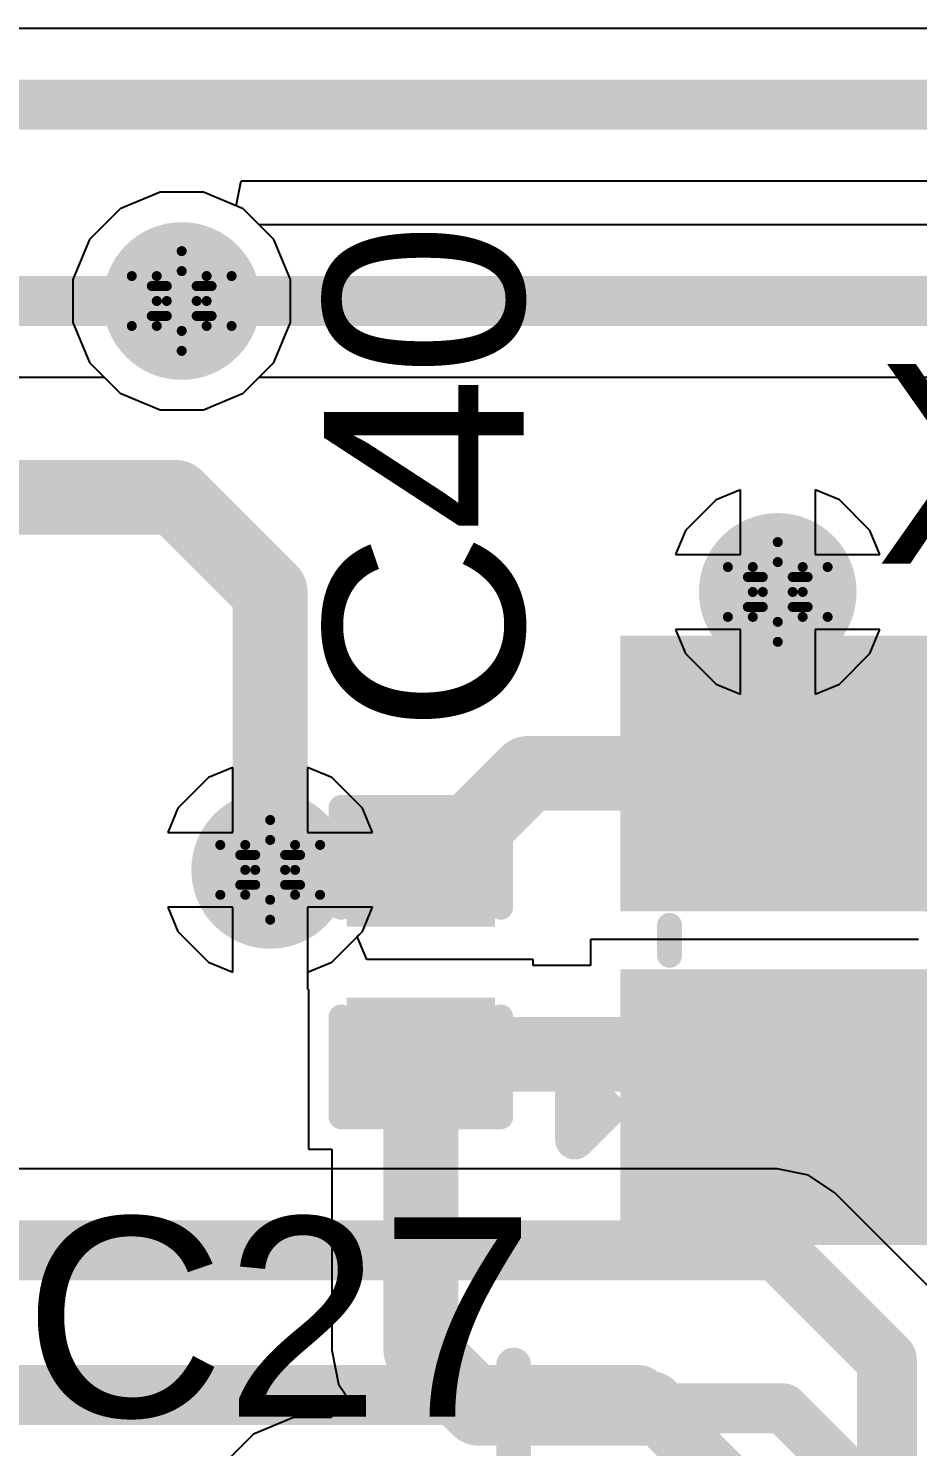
# Model space of a CAD drawing. Header units: inches. Extents: x -18 to 237, y -41 to 211.
# Drawn here: x 14.06 to 18.59, y 60.8 to 68.02 of the extents above; entities that cross this region are included whole.
import ezdxf

# ---------------------------------------------------------------- set-up
doc = ezdxf.new("R2010")
doc.units = ezdxf.units.IN
for name, color, linetype in [('Bottom Layer', 5, 'Continuous'), ('Bottom Solder', 6, 'Continuous'), ('Drill Drawing', 1, 'Continuous'), ('Top Layer', 1, 'Continuous'), ('Top Overlay', 2, 'Continuous'), ('Top Paste', 8, 'Continuous'), ('Top Solder', 216, 'Continuous'), ('Via Holes', 16, 'Continuous')]:
    doc.layers.add(name, color=color, linetype=linetype)
doc.styles.add('Arial', font='', dxfattribs={"height": 0.2})
doc.styles.get('Arial').set_extended_font_data('Arial')

# ---------------------------------------------------------------- blocks, each defined once
blk = doc.blocks.new('X322540MPB4SI__24')
at = {"layer": 'Top Layer'}
for points in [[(-1.8, 1.45), (-0.4, 1.45), (-0.4, 0.25), (-1.8, 0.25)], [(0.4, 1.45), (1.8, 1.45), (1.8, 0.25), (0.4, 0.25)], [(-1.8, -0.25), (-0.4, -0.25), (-0.4, -1.45), (-1.8, -1.45)], [(0.4, -0.25), (1.8, -0.25), (1.8, -1.45), (0.4, -1.45)]]:
    blk.add_hatch(color=1, dxfattribs=at).paths.add_polyline_path(points)
at = {"layer": 'Top Paste'}
for points in [[(-1.8, 1.45), (-0.4, 1.45), (-0.4, 0.25), (-1.8, 0.25)], [(0.4, 1.45), (1.8, 1.45), (1.8, 0.25), (0.4, 0.25)], [(-1.8, -0.25), (-0.4, -0.25), (-0.4, -1.45), (-1.8, -1.45)], [(0.4, -0.25), (1.8, -0.25), (1.8, -1.45), (0.4, -1.45)]]:
    blk.add_hatch(color=8, dxfattribs=at).paths.add_polyline_path(points)
at = {"layer": 'Top Solder'}
for points in [[(-1.9016, 1.5516), (-0.2984, 1.5516), (-0.2984, 0.1484), (-1.9016, 0.1484)], [(0.2984, 1.5516), (1.9016, 1.5516), (1.9016, 0.1484), (0.2984, 0.1484)], [(-1.9016, -0.1484), (-0.2984, -0.1484), (-0.2984, -1.5516), (-1.9016, -1.5516)], [(0.2984, -0.1484), (1.9016, -0.1484), (1.9016, -1.5516), (0.2984, -1.5516)]]:
    blk.add_hatch(color=216, dxfattribs=at).paths.add_polyline_path(points)
at = {"layer": 'Top Overlay'}
for points, const_width in [([(-0.1778, 1.2954), (0.1778, 1.2954)], 0.127), ([(-1.651, -0.0762), (-1.651, 0.0762)], 0.127), ([(1.651, -0.0762), (1.651, 0.0762)], 0.127), ([(-2.1336, -1.016), (-2.1336, -0.7112)], 0.2), ([(-2.1336, -0.7112), (-1.9812, -0.8636)], 0.2), ([(-2.1336, -1.016), (-1.9812, -0.8636)], 0.2), ([(-0.1778, -1.2954), (0.1778, -1.2954)], 0.127)]:
    blk.add_lwpolyline(points, dxfattribs=dict(at, const_width=const_width))
for points, const_width in [([(-0.2095, 1.2954, 1), (-0.1461, 1.2954, 1)], 0.0635), ([(0.1461, 1.2954, 1), (0.2095, 1.2954, 1)], 0.0635), ([(-1.6827, 0.0762, 1), (-1.6193, 0.0762, 1)], 0.0635), ([(1.6193, 0.0762, 1), (1.6827, 0.0762, 1)], 0.0635), ([(-1.6827, -0.0762, 1), (-1.6193, -0.0762, 1)], 0.0635), ([(1.6193, -0.0762, 1), (1.6827, -0.0762, 1)], 0.0635), ([(-2.1836, -0.7112, 1), (-2.0836, -0.7112, 1)], 0.1), ([(-2.1836, -0.7112, 1), (-2.0836, -0.7112, 1)], 0.1), ([(-2.0312, -0.8636, 1), (-1.9312, -0.8636, 1)], 0.1), ([(-2.0312, -0.8636, 1), (-1.9312, -0.8636, 1)], 0.1), ([(-2.1836, -1.016, 1), (-2.0836, -1.016, 1)], 0.1), ([(-2.1836, -1.016, 1), (-2.0836, -1.016, 1)], 0.1), ([(-0.2095, -1.2954, 1), (-0.1461, -1.2954, 1)], 0.0635), ([(0.1461, -1.2954, 1), (0.2095, -1.2954, 1)], 0.0635)]:
    blk.add_lwpolyline(points, format="xyb", close=True, dxfattribs=dict(at, const_width=const_width))
blk = doc.blocks.new('C___0402_124')
at = {"layer": 'Top Layer'}
for points in [[(-0.6985, -0.3175), (-0.6985, 0.3175), (-0.2413, 0.3175), (-0.2413, -0.3175)], [(0.2413, -0.3175), (0.2413, 0.3175), (0.6985, 0.3175), (0.6985, -0.3175)]]:
    blk.add_hatch(color=1, dxfattribs=at).paths.add_polyline_path(points)
at = {"layer": 'Top Paste'}
for points in [[(-0.6985, -0.3175), (-0.6985, 0.3175), (-0.2413, 0.3175), (-0.2413, -0.3175)], [(0.2413, -0.3175), (0.2413, 0.3175), (0.6985, 0.3175), (0.6985, -0.3175)]]:
    blk.add_hatch(color=8, dxfattribs=at).paths.add_polyline_path(points)
at = {"layer": 'Top Solder'}
for points in [[(-0.7585, -0.3775), (-0.7585, 0.3775), (-0.1813, 0.3775), (-0.1813, -0.3775)], [(0.1813, -0.3775), (0.1813, 0.3775), (0.7585, 0.3775), (0.7585, -0.3775)]]:
    blk.add_hatch(color=216, dxfattribs=at).paths.add_polyline_path(points)
at = {"layer": 'Top Overlay', "const_width": 0.127}
for points in [[(-0.2794, 0.4064), (-0.7874, 0.4064)], [(-0.7874, -0.4064), (-0.7874, 0.4064)], [(0.7874, 0.4064), (0.2794, 0.4064)], [(0.7874, -0.4064), (0.7874, 0.4064)], [(-0.2794, -0.4064), (-0.7874, -0.4064)], [(0.7874, -0.4064), (0.2794, -0.4064)]]:
    blk.add_lwpolyline(points, dxfattribs=at)
at = {"layer": 'Top Overlay', "const_width": 0.0635}
for points in [[(-0.8191, 0.4064, 1), (-0.7556, 0.4064, 1)], [(-0.8191, 0.4064, 1), (-0.7556, 0.4064, 1)], [(-0.3111, 0.4064, 1), (-0.2477, 0.4064, 1)], [(0.2477, 0.4064, 1), (0.3111, 0.4064, 1)], [(0.7556, 0.4064, 1), (0.8191, 0.4064, 1)], [(0.7556, 0.4064, 1), (0.8191, 0.4064, 1)], [(-0.8191, -0.4064, 1), (-0.7556, -0.4064, 1)], [(-0.8191, -0.4064, 1), (-0.7556, -0.4064, 1)], [(-0.3111, -0.4064, 1), (-0.2477, -0.4064, 1)], [(0.2477, -0.4064, 1), (0.3111, -0.4064, 1)], [(0.7556, -0.4064, 1), (0.8191, -0.4064, 1)], [(0.7556, -0.4064, 1), (0.8191, -0.4064, 1)]]:
    blk.add_lwpolyline(points, format="xyb", close=True, dxfattribs=at)

msp = doc.modelspace()

# ---------------------------------------------------------------- hatches: boundary and pattern name
at = {"layer": 'Bottom Layer'}
h = msp.add_hatch(color=5, dxfattribs=at)
edge = h.paths.add_edge_path()
edge.add_arc((14.8451, 66.6357), 0.3, 0, 360)
h = msp.add_hatch(color=5, dxfattribs=at)
edge = h.paths.add_edge_path()
edge.add_arc((17.8804, 65.154), 0.3, 0, 360)
h = msp.add_hatch(color=5, dxfattribs=at)
edge = h.paths.add_edge_path()
edge.add_arc((15.2956, 63.7387), 0.3, 0, 360)
at = {"layer": 'Bottom Solder'}
h = msp.add_hatch(color=6, dxfattribs=at)
edge = h.paths.add_edge_path()
edge.add_arc((14.8451, 66.6357), 0.4016, 0, 360)
h = msp.add_hatch(color=6, dxfattribs=at)
edge = h.paths.add_edge_path()
edge.add_arc((17.8804, 65.154), 0.4016, 0, 360)
h = msp.add_hatch(color=6, dxfattribs=at)
edge = h.paths.add_edge_path()
edge.add_arc((15.2956, 63.7387), 0.4016, 0, 360)
at = {"layer": 'Top Layer'}
h = msp.add_hatch(color=1, dxfattribs=at)
edge = h.paths.add_edge_path()
edge.add_arc((14.8451, 66.6357), 0.3, 0, 360)
h = msp.add_hatch(color=1, dxfattribs=at)
edge = h.paths.add_edge_path()
edge.add_arc((17.8804, 65.154), 0.3, 0, 360)
h = msp.add_hatch(color=1, dxfattribs=at)
edge = h.paths.add_edge_path()
edge.add_arc((15.2956, 63.7387), 0.3, 0, 360)
at = {"layer": 'Top Solder'}
h = msp.add_hatch(color=216, dxfattribs=at)
edge = h.paths.add_edge_path()
edge.add_arc((14.8451, 66.6357), 0.4016, 0, 360)
h = msp.add_hatch(color=216, dxfattribs=at)
edge = h.paths.add_edge_path()
edge.add_arc((17.8804, 65.154), 0.4016, 0, 360)
h = msp.add_hatch(color=216, dxfattribs=at)
edge = h.paths.add_edge_path()
edge.add_arc((15.2956, 63.7387), 0.4016, 0, 360)
at = {"layer": 'Via Holes'}
h = msp.add_hatch(color=7, dxfattribs=at)
edge = h.paths.add_edge_path()
edge.add_arc((14.8451, 66.6357), 0.15, 0, 360)
h = msp.add_hatch(color=7, dxfattribs=at)
edge = h.paths.add_edge_path()
edge.add_arc((17.8804, 65.154), 0.15, 0, 360)
h = msp.add_hatch(color=7, dxfattribs=at)
edge = h.paths.add_edge_path()
edge.add_arc((15.2956, 63.7387), 0.15, 0, 360)

# ---------------------------------------------------------------- linework, layer by layer
at = {"layer": 'Bottom Layer'}
for p, q in [((14.7349, 67.1897), (14.5313, 67.1053)), ((14.9553, 67.1897), (14.7349, 67.1897)), ((15.1589, 67.1053), (14.9553, 67.1897)), ((14.5313, 67.1053), (14.3754, 66.9495)), ((15.2401, 67.0242), (15.1589, 67.1053)), ((20.9181, 67.0242), (15.2401, 67.0242)), ((14.3754, 66.9495), (14.2911, 66.7459)), ((14.2911, 66.7459), (14.2911, 66.5255)), ((14.2911, 66.5255), (14.3754, 66.3219)), ((14.3754, 66.3219), (14.5313, 66.166)), ((15.1589, 66.166), (15.2401, 66.2472)), ((15.2401, 66.2472), (20.7572, 66.2472)), ((14.5313, 66.166), (14.7349, 66.0817)), ((14.9553, 66.0817), (15.1589, 66.166)), ((14.7349, 66.0817), (14.9553, 66.0817)), ((17.6899, 65.6747), (17.5666, 65.6237)), ((17.6899, 65.3445), (17.6899, 65.6747)), ((18.1942, 65.6237), (18.0709, 65.6747)), ((18.0709, 65.6747), (18.0709, 65.3445)), ((17.5666, 65.6237), (17.4107, 65.4678)), ((18.3501, 65.4678), (18.1942, 65.6237)), ((17.4107, 65.4678), (17.3597, 65.3445)), ((18.4011, 65.3445), (18.3501, 65.4678)), ((17.3597, 65.3445), (17.6899, 65.3445)), ((18.0709, 65.3445), (18.4011, 65.3445)), ((17.6899, 64.9635), (17.3597, 64.9635)), ((17.3597, 64.9635), (17.4107, 64.8402)), ((17.6899, 64.6333), (17.6899, 64.9635)), ((18.4011, 64.9635), (18.0709, 64.9635)), ((18.0709, 64.9635), (18.0709, 64.6333)), ((18.3501, 64.8402), (18.4011, 64.9635)), ((17.4107, 64.8402), (17.5666, 64.6843)), ((18.1942, 64.6843), (18.3501, 64.8402)), ((17.5666, 64.6843), (17.6899, 64.6333)), ((18.0709, 64.6333), (18.1942, 64.6843)), ((15.1051, 64.2594), (14.9818, 64.2084)), ((15.1051, 63.9292), (15.1051, 64.2594)), ((15.6094, 64.2084), (15.4861, 64.2594)), ((15.4861, 64.2594), (15.4861, 63.9292)), ((14.9818, 64.2084), (14.826, 64.0525)), ((15.7653, 64.0525), (15.6094, 64.2084)), ((14.826, 64.0525), (14.7749, 63.9292)), ((15.8164, 63.9292), (15.7653, 64.0525)), ((14.7749, 63.9292), (15.1051, 63.9292)), ((15.4861, 63.9292), (15.8164, 63.9292)), ((15.1051, 63.5482), (14.7749, 63.5482)), ((14.7749, 63.5482), (14.826, 63.4249)), ((15.1051, 63.218), (15.1051, 63.5482)), ((15.8164, 63.5482), (15.4861, 63.5482)), ((15.4861, 63.5482), (15.4861, 63.218)), ((15.7653, 63.4249), (15.8164, 63.5482)), ((14.826, 63.4249), (14.9818, 63.269)), ((15.6094, 63.269), (15.7653, 63.4249)), ((14.9818, 63.269), (15.1051, 63.218)), ((15.4861, 63.218), (15.6094, 63.269)), ((17.878, 62.2156), (13.8311, 62.2156)), ((18.0366, 62.184), (17.878, 62.2156)), ((18.171, 62.0942), (18.0366, 62.184)), ((18.7295, 61.5357), (18.171, 62.0942))]:
    msp.add_line(p, q, dxfattribs=at)
for points, const_width in [([(14.8451, 66.6357), (20.9181, 66.6357)], 0.254), ([(13.462, 61.8012), (17.878, 61.8012)], 0.3048), ([(17.878, 61.8012), (18.4365, 61.2427)], 0.3048), ([(18.4365, 58.296), (18.4365, 61.2427)], 0.3048), ([(13.1854, 61.0646), (17.1716, 61.0646)], 0.3048), ([(17.1716, 61.0646), (17.7803, 60.4559)], 0.3048)]:
    msp.add_lwpolyline(points, dxfattribs=dict(at, const_width=const_width))
for points, const_width in [([(14.7816, 66.6357, 1), (14.9086, 66.6357, 1)], 0.127), ([(17.8018, 61.8012, 1), (17.9542, 61.8012, 1)], 0.1524), ([(17.8018, 61.8012, 1), (17.9542, 61.8012, 1)], 0.1524), ([(18.3603, 61.2427, 1), (18.5127, 61.2427, 1)], 0.1524), ([(18.3603, 61.2427, 1), (18.5127, 61.2427, 1)], 0.1524), ([(17.0954, 61.0646, 1), (17.2478, 61.0646, 1)], 0.1524), ([(17.0954, 61.0646, 1), (17.2478, 61.0646, 1)], 0.1524)]:
    msp.add_lwpolyline(points, format="xyb", close=True, dxfattribs=dict(at, const_width=const_width))
at = {"layer": 'Drill Drawing', "const_width": 0.0508}
for points in [[(14.7181, 66.7627), (14.8451, 66.8897)], [(14.8451, 66.8897), (14.9721, 66.7627)], [(14.7689, 66.7119), (14.8451, 66.7881)], [(14.8451, 66.7881), (14.9213, 66.7119)], [(14.5911, 66.7627), (14.7181, 66.6357)], [(14.5911, 66.7627), (14.7181, 66.7627)], [(14.6927, 66.7119), (14.7689, 66.6357)], [(14.6927, 66.7119), (14.7689, 66.7119)], [(14.9213, 66.7119), (14.9975, 66.7119)], [(14.9213, 66.6357), (14.9975, 66.7119)], [(14.9721, 66.7627), (15.0991, 66.7627)], [(14.9721, 66.6357), (15.0991, 66.7627)], [(14.5911, 66.5087), (14.7181, 66.6357)], [(14.6927, 66.5595), (14.7689, 66.6357)], [(14.9213, 66.6357), (14.9975, 66.5595)], [(14.9721, 66.6357), (15.0991, 66.5087)], [(14.5911, 66.5087), (14.7181, 66.5087)], [(14.6927, 66.5595), (14.7689, 66.5595)], [(14.7181, 66.5087), (14.8451, 66.3817)], [(14.7689, 66.5595), (14.8451, 66.4833)], [(14.8451, 66.4833), (14.9213, 66.5595)], [(14.8451, 66.3817), (14.9721, 66.5087)], [(14.9213, 66.5595), (14.9975, 66.5595)], [(14.9721, 66.5087), (15.0991, 66.5087)], [(17.7534, 65.281), (17.8804, 65.408)], [(17.8804, 65.408), (18.0074, 65.281)], [(17.6264, 65.281), (17.7534, 65.154)], [(17.6264, 65.281), (17.7534, 65.281)], [(17.8042, 65.2302), (17.8804, 65.3064)], [(17.8804, 65.3064), (17.9566, 65.2302)], [(18.0074, 65.281), (18.1344, 65.281)], [(18.0074, 65.154), (18.1344, 65.281)], [(17.728, 65.2302), (17.8042, 65.154)], [(17.728, 65.2302), (17.8042, 65.2302)], [(17.9566, 65.2302), (18.0328, 65.2302)], [(17.9566, 65.154), (18.0328, 65.2302)], [(17.6264, 65.027), (17.7534, 65.154)], [(17.728, 65.0778), (17.8042, 65.154)], [(17.9566, 65.154), (18.0328, 65.0778)], [(18.0074, 65.154), (18.1344, 65.027)], [(17.728, 65.0778), (17.8042, 65.0778)], [(17.8042, 65.0778), (17.8804, 65.0016)], [(17.8804, 65.0016), (17.9566, 65.0778)], [(17.9566, 65.0778), (18.0328, 65.0778)], [(17.6264, 65.027), (17.7534, 65.027)], [(17.7534, 65.027), (17.8804, 64.9)], [(17.8804, 64.9), (18.0074, 65.027)], [(18.0074, 65.027), (18.1344, 65.027)], [(15.1686, 63.8657), (15.2956, 63.9927)], [(15.2956, 63.9927), (15.4226, 63.8657)], [(15.0416, 63.8657), (15.1686, 63.7387)], [(15.0416, 63.8657), (15.1686, 63.8657)], [(15.2194, 63.8149), (15.2956, 63.8911)], [(15.2956, 63.8911), (15.3718, 63.8149)], [(15.4226, 63.8657), (15.5496, 63.8657)], [(15.4226, 63.7387), (15.5496, 63.8657)], [(15.1432, 63.8149), (15.2194, 63.7387)], [(15.1432, 63.8149), (15.2194, 63.8149)], [(15.3718, 63.8149), (15.448, 63.8149)], [(15.3718, 63.7387), (15.448, 63.8149)], [(15.0416, 63.6117), (15.1686, 63.7387)], [(15.1432, 63.6625), (15.2194, 63.7387)], [(15.3718, 63.7387), (15.448, 63.6625)], [(15.4226, 63.7387), (15.5496, 63.6117)], [(15.0416, 63.6117), (15.1686, 63.6117)], [(15.1432, 63.6625), (15.2194, 63.6625)], [(15.1686, 63.6117), (15.2956, 63.4847)], [(15.2194, 63.6625), (15.2956, 63.5863)], [(15.2956, 63.5863), (15.3718, 63.6625)], [(15.2956, 63.4847), (15.4226, 63.6117)], [(15.3718, 63.6625), (15.448, 63.6625)], [(15.4226, 63.6117), (15.5496, 63.6117)]]:
    msp.add_lwpolyline(points, dxfattribs=at)
at = {"layer": 'Drill Drawing', "const_width": 0.0254}
for points in [[(14.8324, 66.8897, 1), (14.8578, 66.8897, 1)], [(14.8324, 66.8897, 1), (14.8578, 66.8897, 1)], [(14.8324, 66.7881, 1), (14.8578, 66.7881, 1)], [(14.8324, 66.7881, 1), (14.8578, 66.7881, 1)], [(14.5784, 66.7627, 1), (14.6038, 66.7627, 1)], [(14.5784, 66.7627, 1), (14.6038, 66.7627, 1)], [(14.68, 66.7119, 1), (14.7054, 66.7119, 1)], [(14.68, 66.7119, 1), (14.7054, 66.7119, 1)], [(14.7054, 66.7627, 1), (14.7308, 66.7627, 1)], [(14.7054, 66.7627, 1), (14.7308, 66.7627, 1)], [(14.7562, 66.7119, 1), (14.7816, 66.7119, 1)], [(14.7562, 66.7119, 1), (14.7816, 66.7119, 1)], [(14.9086, 66.7119, 1), (14.934, 66.7119, 1)], [(14.9086, 66.7119, 1), (14.934, 66.7119, 1)], [(14.9594, 66.7627, 1), (14.9848, 66.7627, 1)], [(14.9594, 66.7627, 1), (14.9848, 66.7627, 1)], [(14.9848, 66.7119, 1), (15.0102, 66.7119, 1)], [(14.9848, 66.7119, 1), (15.0102, 66.7119, 1)], [(15.0864, 66.7627, 1), (15.1118, 66.7627, 1)], [(15.0864, 66.7627, 1), (15.1118, 66.7627, 1)], [(14.7054, 66.6357, 1), (14.7308, 66.6357, 1)], [(14.7054, 66.6357, 1), (14.7308, 66.6357, 1)], [(14.7562, 66.6357, 1), (14.7816, 66.6357, 1)], [(14.7562, 66.6357, 1), (14.7816, 66.6357, 1)], [(14.9086, 66.6357, 1), (14.934, 66.6357, 1)], [(14.9086, 66.6357, 1), (14.934, 66.6357, 1)], [(14.9594, 66.6357, 1), (14.9848, 66.6357, 1)], [(14.9594, 66.6357, 1), (14.9848, 66.6357, 1)], [(14.5784, 66.5087, 1), (14.6038, 66.5087, 1)], [(14.5784, 66.5087, 1), (14.6038, 66.5087, 1)], [(14.68, 66.5595, 1), (14.7054, 66.5595, 1)], [(14.68, 66.5595, 1), (14.7054, 66.5595, 1)], [(14.7054, 66.5087, 1), (14.7308, 66.5087, 1)], [(14.7054, 66.5087, 1), (14.7308, 66.5087, 1)], [(14.7562, 66.5595, 1), (14.7816, 66.5595, 1)], [(14.7562, 66.5595, 1), (14.7816, 66.5595, 1)], [(14.9086, 66.5595, 1), (14.934, 66.5595, 1)], [(14.9086, 66.5595, 1), (14.934, 66.5595, 1)], [(14.9594, 66.5087, 1), (14.9848, 66.5087, 1)], [(14.9594, 66.5087, 1), (14.9848, 66.5087, 1)], [(14.9848, 66.5595, 1), (15.0102, 66.5595, 1)], [(14.9848, 66.5595, 1), (15.0102, 66.5595, 1)], [(15.0864, 66.5087, 1), (15.1118, 66.5087, 1)], [(15.0864, 66.5087, 1), (15.1118, 66.5087, 1)], [(14.8324, 66.4833, 1), (14.8578, 66.4833, 1)], [(14.8324, 66.4833, 1), (14.8578, 66.4833, 1)], [(14.8324, 66.3817, 1), (14.8578, 66.3817, 1)], [(14.8324, 66.3817, 1), (14.8578, 66.3817, 1)], [(17.8677, 65.408, 1), (17.8931, 65.408, 1)], [(17.8677, 65.408, 1), (17.8931, 65.408, 1)], [(17.6137, 65.281, 1), (17.6391, 65.281, 1)], [(17.6137, 65.281, 1), (17.6391, 65.281, 1)], [(17.7407, 65.281, 1), (17.7661, 65.281, 1)], [(17.7407, 65.281, 1), (17.7661, 65.281, 1)], [(17.8677, 65.3064, 1), (17.8931, 65.3064, 1)], [(17.8677, 65.3064, 1), (17.8931, 65.3064, 1)], [(17.9947, 65.281, 1), (18.0201, 65.281, 1)], [(17.9947, 65.281, 1), (18.0201, 65.281, 1)], [(18.1217, 65.281, 1), (18.1471, 65.281, 1)], [(18.1217, 65.281, 1), (18.1471, 65.281, 1)], [(17.7153, 65.2302, 1), (17.7407, 65.2302, 1)], [(17.7153, 65.2302, 1), (17.7407, 65.2302, 1)], [(17.7915, 65.2302, 1), (17.8169, 65.2302, 1)], [(17.7915, 65.2302, 1), (17.8169, 65.2302, 1)], [(17.9439, 65.2302, 1), (17.9693, 65.2302, 1)], [(17.9439, 65.2302, 1), (17.9693, 65.2302, 1)], [(18.0201, 65.2302, 1), (18.0455, 65.2302, 1)], [(18.0201, 65.2302, 1), (18.0455, 65.2302, 1)], [(17.7407, 65.154, 1), (17.7661, 65.154, 1)], [(17.7407, 65.154, 1), (17.7661, 65.154, 1)], [(17.7915, 65.154, 1), (17.8169, 65.154, 1)], [(17.7915, 65.154, 1), (17.8169, 65.154, 1)], [(17.9439, 65.154, 1), (17.9693, 65.154, 1)], [(17.9439, 65.154, 1), (17.9693, 65.154, 1)], [(17.9947, 65.154, 1), (18.0201, 65.154, 1)], [(17.9947, 65.154, 1), (18.0201, 65.154, 1)], [(17.7153, 65.0778, 1), (17.7407, 65.0778, 1)], [(17.7153, 65.0778, 1), (17.7407, 65.0778, 1)], [(17.7915, 65.0778, 1), (17.8169, 65.0778, 1)], [(17.7915, 65.0778, 1), (17.8169, 65.0778, 1)], [(17.9439, 65.0778, 1), (17.9693, 65.0778, 1)], [(17.9439, 65.0778, 1), (17.9693, 65.0778, 1)], [(18.0201, 65.0778, 1), (18.0455, 65.0778, 1)], [(18.0201, 65.0778, 1), (18.0455, 65.0778, 1)], [(17.6137, 65.027, 1), (17.6391, 65.027, 1)], [(17.6137, 65.027, 1), (17.6391, 65.027, 1)], [(17.7407, 65.027, 1), (17.7661, 65.027, 1)], [(17.7407, 65.027, 1), (17.7661, 65.027, 1)], [(17.8677, 65.0016, 1), (17.8931, 65.0016, 1)], [(17.8677, 65.0016, 1), (17.8931, 65.0016, 1)], [(17.9947, 65.027, 1), (18.0201, 65.027, 1)], [(17.9947, 65.027, 1), (18.0201, 65.027, 1)], [(18.1217, 65.027, 1), (18.1471, 65.027, 1)], [(18.1217, 65.027, 1), (18.1471, 65.027, 1)], [(17.8677, 64.9, 1), (17.8931, 64.9, 1)], [(17.8677, 64.9, 1), (17.8931, 64.9, 1)], [(15.2829, 63.9927, 1), (15.3083, 63.9927, 1)], [(15.2829, 63.9927, 1), (15.3083, 63.9927, 1)], [(15.0289, 63.8657, 1), (15.0543, 63.8657, 1)], [(15.0289, 63.8657, 1), (15.0543, 63.8657, 1)], [(15.1559, 63.8657, 1), (15.1813, 63.8657, 1)], [(15.1559, 63.8657, 1), (15.1813, 63.8657, 1)], [(15.2829, 63.8911, 1), (15.3083, 63.8911, 1)], [(15.2829, 63.8911, 1), (15.3083, 63.8911, 1)], [(15.4099, 63.8657, 1), (15.4353, 63.8657, 1)], [(15.4099, 63.8657, 1), (15.4353, 63.8657, 1)], [(15.5369, 63.8657, 1), (15.5623, 63.8657, 1)], [(15.5369, 63.8657, 1), (15.5623, 63.8657, 1)], [(15.1305, 63.8149, 1), (15.1559, 63.8149, 1)], [(15.1305, 63.8149, 1), (15.1559, 63.8149, 1)], [(15.2067, 63.8149, 1), (15.2321, 63.8149, 1)], [(15.2067, 63.8149, 1), (15.2321, 63.8149, 1)], [(15.3591, 63.8149, 1), (15.3845, 63.8149, 1)], [(15.3591, 63.8149, 1), (15.3845, 63.8149, 1)], [(15.4353, 63.8149, 1), (15.4607, 63.8149, 1)], [(15.4353, 63.8149, 1), (15.4607, 63.8149, 1)], [(15.1559, 63.7387, 1), (15.1813, 63.7387, 1)], [(15.1559, 63.7387, 1), (15.1813, 63.7387, 1)], [(15.2067, 63.7387, 1), (15.2321, 63.7387, 1)], [(15.2067, 63.7387, 1), (15.2321, 63.7387, 1)], [(15.3591, 63.7387, 1), (15.3845, 63.7387, 1)], [(15.3591, 63.7387, 1), (15.3845, 63.7387, 1)], [(15.4099, 63.7387, 1), (15.4353, 63.7387, 1)], [(15.4099, 63.7387, 1), (15.4353, 63.7387, 1)], [(15.0289, 63.6117, 1), (15.0543, 63.6117, 1)], [(15.0289, 63.6117, 1), (15.0543, 63.6117, 1)], [(15.1305, 63.6625, 1), (15.1559, 63.6625, 1)], [(15.1305, 63.6625, 1), (15.1559, 63.6625, 1)], [(15.1559, 63.6117, 1), (15.1813, 63.6117, 1)], [(15.1559, 63.6117, 1), (15.1813, 63.6117, 1)], [(15.2067, 63.6625, 1), (15.2321, 63.6625, 1)], [(15.2067, 63.6625, 1), (15.2321, 63.6625, 1)], [(15.3591, 63.6625, 1), (15.3845, 63.6625, 1)], [(15.3591, 63.6625, 1), (15.3845, 63.6625, 1)], [(15.4099, 63.6117, 1), (15.4353, 63.6117, 1)], [(15.4099, 63.6117, 1), (15.4353, 63.6117, 1)], [(15.4353, 63.6625, 1), (15.4607, 63.6625, 1)], [(15.4353, 63.6625, 1), (15.4607, 63.6625, 1)], [(15.5369, 63.6117, 1), (15.5623, 63.6117, 1)], [(15.5369, 63.6117, 1), (15.5623, 63.6117, 1)], [(15.2829, 63.5863, 1), (15.3083, 63.5863, 1)], [(15.2829, 63.5863, 1), (15.3083, 63.5863, 1)], [(15.2829, 63.4847, 1), (15.3083, 63.4847, 1)], [(15.2829, 63.4847, 1), (15.3083, 63.4847, 1)]]:
    msp.add_lwpolyline(points, format="xyb", close=True, dxfattribs=at)
at = {"layer": 'Top Layer'}
for p, q in [((19.5168, 68.0242), (11.8965, 68.0242)), ((15.123, 67.1202), (15.1483, 67.2472)), ((15.1483, 67.2472), (19.3559, 67.2472)), ((15.1589, 67.1053), (15.123, 67.1202)), ((15.3147, 66.9495), (15.1589, 67.1053)), ((15.3991, 66.7459), (15.3147, 66.9495)), ((15.3991, 66.5255), (15.3991, 66.7459)), ((15.3147, 66.3219), (15.3991, 66.5255)), ((15.1589, 66.166), (15.3147, 66.3219)), ((12.2666, 66.2472), (14.4501, 66.2472)), ((14.4501, 66.2472), (14.5313, 66.166)), ((14.5313, 66.166), (14.7349, 66.0817)), ((14.9553, 66.0817), (15.1589, 66.166)), ((14.7349, 66.0817), (14.9553, 66.0817)), ((17.6899, 65.6747), (17.5666, 65.6237)), ((17.6899, 65.3445), (17.6899, 65.6747)), ((18.1942, 65.6237), (18.0709, 65.6747)), ((18.0709, 65.6747), (18.0709, 65.3445)), ((17.5666, 65.6237), (17.4107, 65.4678)), ((18.3501, 65.4678), (18.1942, 65.6237)), ((17.4107, 65.4678), (17.3597, 65.3445)), ((18.4011, 65.3445), (18.3501, 65.4678)), ((17.3597, 65.3445), (17.6899, 65.3445)), ((18.0709, 65.3445), (18.4011, 65.3445)), ((17.6899, 64.9635), (17.3597, 64.9635)), ((17.3597, 64.9635), (17.4107, 64.8402)), ((17.6899, 64.6333), (17.6899, 64.9635)), ((18.4011, 64.9635), (18.0709, 64.9635)), ((18.0709, 64.9635), (18.0709, 64.6333)), ((18.3501, 64.8402), (18.4011, 64.9635)), ((17.4107, 64.8402), (17.5666, 64.6843)), ((18.1942, 64.6843), (18.3501, 64.8402)), ((17.5666, 64.6843), (17.6899, 64.6333)), ((18.0709, 64.6333), (18.1942, 64.6843)), ((15.1051, 64.2594), (14.9818, 64.2084)), ((15.1051, 63.9292), (15.1051, 64.2594)), ((15.6094, 64.2084), (15.4861, 64.2594)), ((15.4861, 64.2594), (15.4861, 63.9292)), ((14.9818, 64.2084), (14.826, 64.0525)), ((15.7653, 64.0525), (15.6094, 64.2084)), ((14.826, 64.0525), (14.7749, 63.9292)), ((15.8164, 63.9292), (15.7653, 64.0525)), ((14.7749, 63.9292), (15.1051, 63.9292)), ((15.4861, 63.9292), (15.8164, 63.9292)), ((15.1051, 63.5482), (14.7749, 63.5482)), ((14.7749, 63.5482), (14.826, 63.4249)), ((15.1051, 63.218), (15.1051, 63.5482)), ((15.8164, 63.5482), (15.4861, 63.5482)), ((15.4861, 63.5482), (15.4861, 63.131)), ((15.7653, 63.4249), (15.8164, 63.5482)), ((14.826, 63.4249), (14.9818, 63.269)), ((15.7392, 63.3988), (15.7653, 63.4249)), ((15.7878, 63.2815), (15.7392, 63.3988)), ((18.5967, 63.384), (16.9264, 63.384)), ((16.9264, 63.384), (16.9264, 63.2521)), ((16.6346, 63.2815), (15.7878, 63.2815)), ((16.6346, 63.2521), (16.6346, 63.2815)), ((14.9818, 63.269), (15.1051, 63.218)), ((16.9264, 63.2521), (16.6346, 63.2521)), ((15.4861, 63.131), (15.4916, 63.1274)), ((15.4916, 63.1274), (15.4916, 62.3163)), ((15.4916, 62.3163), (15.6099, 62.3163)), ((15.6099, 62.3163), (15.6099, 61.2932)), ((15.6099, 61.2932), (15.6444, 61.1198)), ((15.6444, 61.1198), (15.6799, 61.0666)), ((15.6799, 61.0666), (15.6621, 61.0208)), ((15.6621, 61.0208), (15.6055, 60.9493)), ((15.414, 60.9493), (15.2104, 60.8649)), ((15.6055, 60.9493), (15.414, 60.9493)), ((15.2104, 60.8649), (15.0546, 60.7091))]:
    msp.add_line(p, q, dxfattribs=at)
for points, const_width in [([(10.5356, 67.6357), (19.5168, 67.6357)], 0.254), ([(10.8425, 66.6357), (14.8451, 66.6357)], 0.254), ([(10.8425, 65.6357), (14.8139, 65.6357)], 0.381), ([(14.8139, 65.6357), (15.2956, 65.154)], 0.381), ([(15.2956, 63.7387), (15.2956, 65.154)], 0.381), ([(17.8804, 64.23), (17.8804, 65.154)], 0.381), ([(16.1901, 63.8112), (16.6089, 64.23)], 0.381), ([(16.6089, 64.23), (17.8804, 64.23)], 0.381), ([(16.1901, 63.7768), (16.1901, 63.8112)], 0.381), ([(15.2956, 63.7387), (16.0631, 63.7387)], 0.381), ([(16.0631, 63.7387), (16.152, 63.7387)], 0.381), ([(16.152, 63.7387), (16.1901, 63.7768)], 0.381), ([(15.9742, 62.7989), (17.6115, 62.7989)], 0.381), ([(16.0631, 61.2932), (16.0631, 62.7989)], 0.381), ([(17.6115, 62.7989), (17.8804, 62.53)], 0.381), ([(16.0631, 61.2932), (16.3597, 60.9966)], 0.381), ([(16.3597, 60.9966), (17.2266, 60.9966)], 0.381), ([(17.2266, 60.9966), (17.9091, 60.9966)], 0.254), ([(17.9091, 60.9966), (18.3518, 60.5539)], 0.254)]:
    msp.add_lwpolyline(points, dxfattribs=dict(at, const_width=const_width))
for points, const_width in [([(14.7816, 66.6357, 1), (14.9086, 66.6357, 1)], 0.127), ([(14.7187, 65.6357, 1), (14.9092, 65.6357, 1)], 0.1905), ([(14.7187, 65.6357, 1), (14.9092, 65.6357, 1)], 0.1905), ([(15.2004, 65.154, 1), (15.3909, 65.154, 1)], 0.1905), ([(15.2004, 65.154, 1), (15.3909, 65.154, 1)], 0.1905), ([(17.7852, 65.154, 1), (17.9757, 65.154, 1)], 0.1905), ([(16.5137, 64.23, 1), (16.7042, 64.23, 1)], 0.1905), ([(16.5137, 64.23, 1), (16.7042, 64.23, 1)], 0.1905), ([(17.7852, 64.23, 1), (17.9757, 64.23, 1)], 0.1905), ([(17.7852, 64.23, 1), (17.9757, 64.23, 1)], 0.1905), ([(16.0948, 63.8112, 1), (16.2853, 63.8112, 1)], 0.1905), ([(16.0948, 63.8112, 1), (16.2853, 63.8112, 1)], 0.1905), ([(15.2004, 63.7387, 1), (15.3909, 63.7387, 1)], 0.1905), ([(15.2004, 63.7387, 1), (15.3909, 63.7387, 1)], 0.1905), ([(15.9678, 63.7387, 1), (16.1583, 63.7387, 1)], 0.1905), ([(15.9678, 63.7387, 1), (16.1583, 63.7387, 1)], 0.1905), ([(16.0567, 63.7387, 1), (16.2472, 63.7387, 1)], 0.1905), ([(16.0567, 63.7387, 1), (16.2472, 63.7387, 1)], 0.1905), ([(16.0948, 63.7768, 1), (16.2853, 63.7768, 1)], 0.1905), ([(16.0948, 63.7768, 1), (16.2853, 63.7768, 1)], 0.1905), ([(15.8789, 62.7989, 1), (16.0694, 62.7989, 1)], 0.1905), ([(15.9678, 62.7989, 1), (16.1583, 62.7989, 1)], 0.1905), ([(17.5162, 62.7989, 1), (17.7067, 62.7989, 1)], 0.1905), ([(17.5162, 62.7989, 1), (17.7067, 62.7989, 1)], 0.1905), ([(17.7852, 62.53, 1), (17.9757, 62.53, 1)], 0.1905), ([(15.9678, 61.2932, 1), (16.1583, 61.2932, 1)], 0.1905), ([(15.9678, 61.2932, 1), (16.1583, 61.2932, 1)], 0.1905), ([(16.2644, 60.9966, 1), (16.4549, 60.9966, 1)], 0.1905), ([(16.2644, 60.9966, 1), (16.4549, 60.9966, 1)], 0.1905), ([(17.1314, 60.9966, 1), (17.3219, 60.9966, 1)], 0.1905), ([(17.1631, 60.9966, 1), (17.2901, 60.9966, 1)], 0.127), ([(17.8456, 60.9966, 1), (17.9726, 60.9966, 1)], 0.127), ([(17.8456, 60.9966, 1), (17.9726, 60.9966, 1)], 0.127)]:
    msp.add_lwpolyline(points, format="xyb", close=True, dxfattribs=dict(at, const_width=const_width))
at = {"layer": 'Top Overlay', "const_width": 0.1778}
msp.add_lwpolyline([(16.5354, 59.1327), (16.5354, 61.217)], dxfattribs=at)
at = {"layer": 'Top Overlay', "const_width": 0.0889}
msp.add_lwpolyline([(16.491, 61.217, 1), (16.5799, 61.217, 1)], format="xyb", close=True, dxfattribs=at)

# ---------------------------------------------------------------- block references
msp.add_blockref('X322540MPB4SI__24', (18.9804, 63.38))
at = {"rotation": 270}
msp.add_blockref('C___0402_124', (16.0631, 63.2688), dxfattribs=at)

# ---------------------------------------------------------------- texts
at = {"layer": 'Top Overlay', "style": 'Arial'}
msp.add_text('C40', height=1.016, rotation=90, dxfattribs=at).set_placement((16.586, 64.4348))
for s, p in [('X1', (18.3776, 65.2986)), ('C27', (14.0404, 60.9536))]:
    msp.add_text(s, height=1.016, dxfattribs=at).set_placement(p)

doc.saveas('drawing.dxf')
